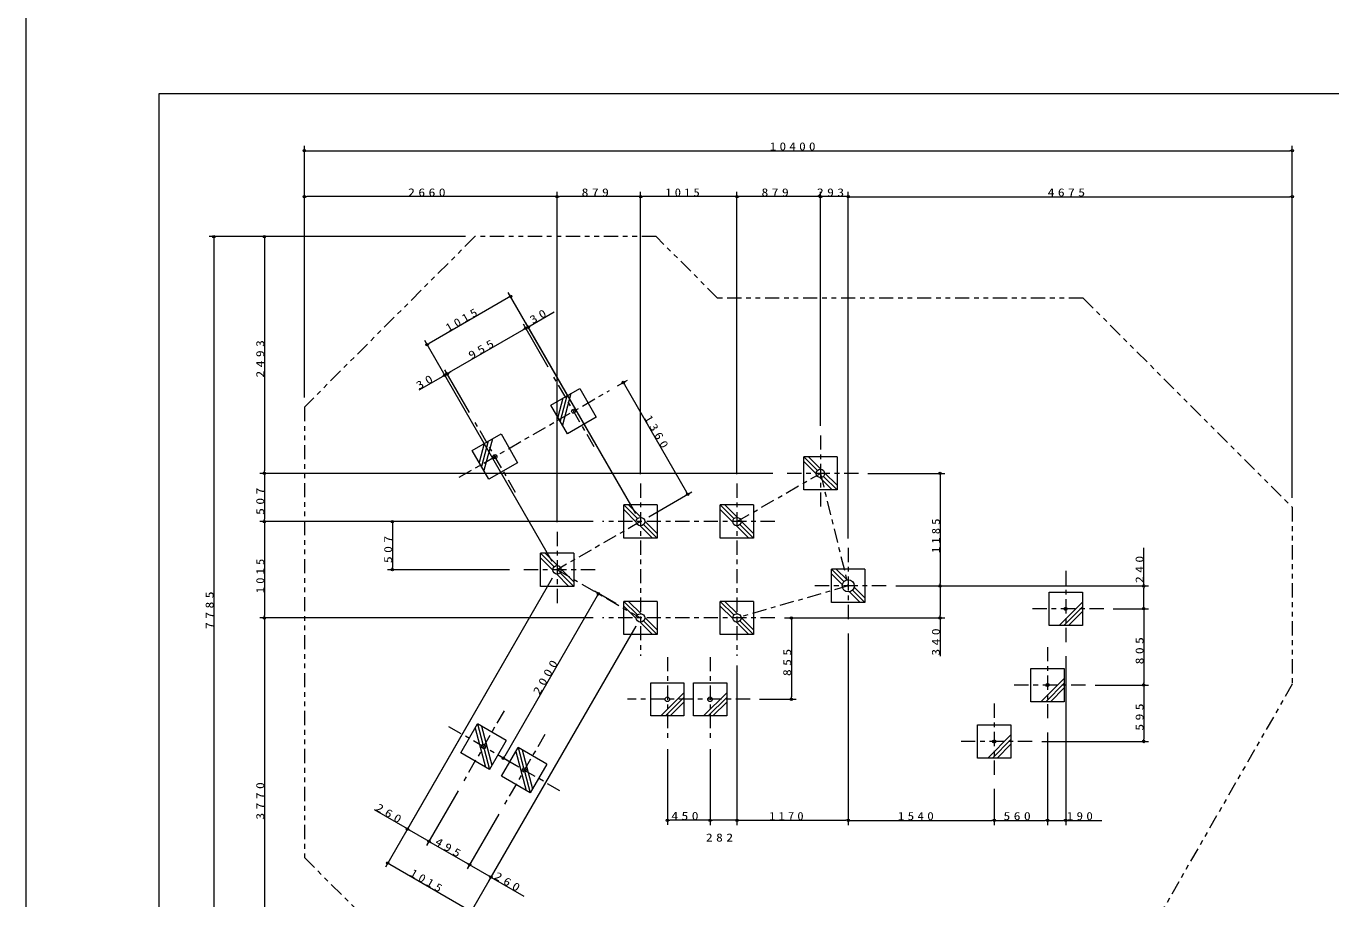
# Model space of a CAD drawing. Units: millimetres on the paper. Extents: x 0 to 420, y -594 to 297.
# Drawn here: x 0 to 274.8, y -486.6 to -302.8 of the extents above; entities that cross this region are included whole.
import ezdxf

# ---------------------------------------------------------------- set-up
doc = ezdxf.new("R2010")
doc.units = ezdxf.units.MM
doc.linetypes.add('USER2', pattern=[6, 3, -1, 1, -1])
doc.linetypes.add('USER3', pattern=[8, 3, -1, 1, -1, 1, -1])
for name, color, linetype, lineweight in [('0_2', 7, 'Continuous', 13), ('2D', 7, 'Continuous', 13), ('2D_DIMENSION', 7, 'Continuous', 13), ('2D_OUTLINE', 7, 'USER3', 13), ('FMT', 7, 'Continuous', 13), ('FOOTING', 7, 'Continuous', 13), ('FOOTING_C', 7, 'USER2', 13), ('FOOTING_H', 7, 'Continuous', 13)]:
    doc.layers.add(name, color=color, linetype=linetype, lineweight=lineweight)
doc.styles.add('ＭＳ ゴシック', font='')
doc.styles.get('ＭＳ ゴシック').set_extended_font_data('MS Gothic')

msp = doc.modelspace()

# ---------------------------------------------------------------- linework, layer by layer
at = {"layer": '0_2'}
for p, q in [((58.625, -329.057), (59.125, -329.057)), ((266.66, -329.057), (266.16, -329.057)), ((58.625, -338.737), (59.125, -338.737)), ((111.82, -338.737), (111.32, -338.737)), ((111.82, -338.737), (112.32, -338.737)), ((129.4, -338.737), (128.9, -338.737)), ((129.4, -338.737), (129.9, -338.737)), ((149.7, -338.737), (149.2, -338.737)), ((149.7, -338.737), (150.2, -338.737)), ((167.28, -338.737), (166.78, -338.737)), ((167.28, -338.737), (167.78, -338.737)), ((173.143, -338.737), (172.643, -338.737)), ((173.143, -338.741), (173.643, -338.741)), ((266.66, -338.741), (266.16, -338.741)), ((39.536, -347.137), (39.536, -347.637)), ((50.195, -347.137), (50.195, -347.637)), ((102.037, -359.749), (101.604, -359.999)), ((105.237, -366.469), (104.803, -366.719)), ((105.238, -366.472), (104.805, -366.722)), ((105.747, -366.175), (106.18, -365.925)), ((84.457, -369.899), (84.89, -369.649)), ((88.17, -376.33), (87.737, -376.58)), ((88.679, -376.032), (89.112, -375.782)), ((88.681, -376.034), (89.114, -375.784)), ((125.764, -377.864), (126.014, -378.297)), ((50.195, -396.994), (50.195, -396.494)), ((50.195, -396.994), (50.195, -397.494)), ((192.495, -396.994), (192.495, -397.494)), ((139.352, -401.398), (139.102, -400.965)), ((50.195, -407.143), (50.195, -406.643)), ((50.195, -407.143), (50.195, -407.643)), ((77.138, -407.143), (77.138, -407.643)), ((77.138, -417.293), (77.138, -416.793)), ((192.495, -420.678), (192.495, -420.178)), ((120.54, -422.328), (120.29, -422.761)), ((192.495, -420.678), (192.495, -421.178)), ((235.389, -420.678), (235.389, -421.178)), ((235.389, -425.509), (235.389, -425.009)), ((235.389, -425.509), (235.389, -426.009)), ((50.195, -427.443), (50.195, -426.943)), ((50.195, -427.443), (50.195, -427.943)), ((161.17, -427.443), (161.17, -427.943)), ((192.495, -427.443), (192.495, -426.943)), ((235.389, -441.567), (235.389, -441.067)), ((235.389, -441.567), (235.389, -442.067)), ((161.17, -444.563), (161.17, -444.063)), ((235.389, -453.445), (235.389, -452.945)), ((100.54, -456.969), (100.79, -456.536)), ((80.322, -471.849), (80.755, -472.099)), ((135.05, -470.022), (135.55, -470.022)), ((144.05, -470.022), (143.55, -470.022)), ((144.05, -470.037), (144.55, -470.037)), ((149.7, -470.037), (149.2, -470.037)), ((149.7, -470.037), (150.2, -470.037)), ((173.143, -470.037), (172.643, -470.037)), ((173.143, -470.047), (173.643, -470.047)), ((203.896, -470.047), (203.396, -470.047)), ((203.896, -470.047), (204.396, -470.047)), ((215.123, -470.047), (214.623, -470.047)), ((215.123, -470.047), (215.623, -470.047)), ((218.95, -470.047), (218.45, -470.047)), ((84.825, -474.449), (84.392, -474.199)), ((84.825, -474.449), (85.258, -474.699)), ((76.161, -479.057), (76.594, -479.307)), ((93.399, -479.399), (92.966, -479.149)), ((93.399, -479.399), (93.832, -479.649)), ((97.902, -481.999), (97.469, -481.749))]:
    msp.add_line(p, q, dxfattribs=at)
msp.add_lwpolyline([(0, -297), (420, -297), (420, -594), (0, -594)], close=True, dxfattribs=at)
for centre in [(58.625, -329.057), (266.66, -329.057), (58.625, -338.737), (111.82, -338.737), (111.82, -338.737), (129.4, -338.737), (129.4, -338.737), (149.7, -338.737), (149.7, -338.737), (167.28, -338.737), (167.28, -338.737), (173.143, -338.737), (173.143, -338.741), (266.66, -338.741), (39.536, -347.137), (50.195, -347.137), (102.037, -359.749), (105.237, -366.469), (105.238, -366.472), (105.747, -366.175), (84.457, -369.899), (88.17, -376.33), (88.679, -376.032), (88.681, -376.034), (125.764, -377.864), (50.195, -396.994), (50.195, -396.994), (192.495, -396.994), (139.352, -401.398), (50.195, -407.143), (50.195, -407.143), (77.138, -407.143), (77.138, -417.293), (192.495, -420.678), (192.495, -420.678), (235.389, -420.678), (120.54, -422.328), (235.389, -425.509), (235.389, -425.509), (50.195, -427.443), (50.195, -427.443), (161.17, -427.443), (192.495, -427.443), (235.389, -441.567), (235.389, -441.567), (161.17, -444.563), (235.389, -453.445), (100.54, -456.969), (135.05, -470.022), (144.05, -470.022), (144.05, -470.037), (149.7, -470.037), (149.7, -470.037), (173.143, -470.037), (173.143, -470.047), (203.896, -470.047), (203.896, -470.047), (215.123, -470.047), (215.123, -470.047), (218.95, -470.047), (80.322, -471.849), (84.825, -474.449), (84.825, -474.449), (76.161, -479.057), (93.399, -479.399), (93.399, -479.399), (97.902, -481.999)]:
    msp.add_circle(centre, 0.25, dxfattribs=at)
at = {"layer": '2D'}
msp.add_circle((173.143, -420.678), 1.27, dxfattribs=at)
at = {"layer": '2D_DIMENSION'}
for p, q in [((58.625, -381.026), (58.625, -328.057)), ((59.125, -329.057), (266.16, -329.057)), ((266.66, -402.134), (266.66, -328.057)), ((58.625, -381.026), (58.625, -337.737)), ((111.82, -407.293), (111.82, -337.737)), ((111.82, -407.293), (111.82, -337.737)), ((129.4, -397.143), (129.4, -337.737)), ((129.4, -397.143), (129.4, -337.737)), ((149.7, -397.143), (149.7, -337.737)), ((149.7, -397.143), (149.7, -337.737)), ((167.28, -386.994), (167.28, -337.737)), ((167.28, -386.994), (167.28, -337.737)), ((173.143, -410.678), (173.143, -337.737)), ((173.143, -410.678), (173.143, -337.741)), ((266.66, -402.134), (266.66, -337.741)), ((111.32, -338.737), (59.125, -338.737)), ((128.9, -338.737), (112.32, -338.737)), ((149.2, -338.737), (129.9, -338.737)), ((166.78, -338.737), (150.2, -338.737)), ((172.643, -338.737), (167.78, -338.737)), ((173.643, -338.741), (266.16, -338.741)), ((92.514, -347.137), (38.536, -347.137)), ((39.536, -347.637), (39.536, -502.332)), ((92.514, -347.137), (49.195, -347.137)), ((50.195, -347.637), (50.195, -396.494)), ((128.4, -405.411), (101.537, -358.883)), ((101.604, -359.999), (84.89, -369.649)), ((128.4, -405.411), (105.247, -365.309)), ((106.18, -365.925), (111.225, -363.012)), ((104.805, -366.722), (89.112, -375.782)), ((104.803, -366.719), (104.37, -366.969)), ((109.952, -374.638), (104.737, -365.603)), ((109.952, -374.638), (104.738, -365.605)), ((105.237, -366.469), (105.747, -366.175)), ((110.82, -415.561), (83.957, -369.033)), ((110.82, -415.561), (87.67, -375.464)), ((88.681, -376.034), (88.17, -376.33)), ((93.394, -384.198), (88.179, -375.165)), ((93.394, -384.198), (88.181, -375.168)), ((89.114, -375.784), (89.547, -375.534)), ((87.737, -376.58), (82.693, -379.492)), ((124.569, -378.554), (126.63, -377.364)), ((126.014, -378.297), (139.102, -400.965)), ((157.28, -396.994), (49.195, -396.994)), ((157.28, -396.994), (49.195, -396.994)), ((50.195, -397.494), (50.195, -406.643)), ((177.28, -396.994), (193.495, -396.994)), ((192.495, -397.494), (192.495, -420.178)), ((131.132, -406.143), (140.218, -400.898)), ((119.4, -407.143), (49.195, -407.143)), ((119.4, -407.143), (49.195, -407.143)), ((50.195, -407.643), (50.195, -426.943)), ((119.4, -407.143), (76.138, -407.143)), ((77.138, -407.643), (77.138, -416.793)), ((235.389, -420.678), (235.389, -412.664)), ((101.82, -417.293), (76.138, -417.293)), ((110.82, -419.025), (75.661, -479.923)), ((110.82, -419.025), (79.822, -472.715)), ((120.29, -422.761), (100.79, -456.536)), ((124.168, -424.422), (119.674, -421.828)), ((183.143, -420.678), (193.495, -420.678)), ((183.143, -420.678), (193.495, -420.678)), ((183.143, -420.678), (236.389, -420.678)), ((192.495, -421.178), (192.495, -426.943)), ((235.389, -425.009), (235.389, -421.178)), ((228.95, -425.509), (236.389, -425.509)), ((228.95, -425.509), (236.389, -425.509)), ((119.4, -427.443), (49.195, -427.443)), ((119.4, -427.443), (49.195, -427.443)), ((50.195, -427.943), (50.195, -502.332)), ((159.7, -427.443), (162.17, -427.443)), ((159.7, -427.443), (193.495, -427.443)), ((161.17, -427.943), (161.17, -444.063)), ((192.495, -427.443), (192.495, -435.457)), ((235.389, -426.009), (235.389, -441.067)), ((128.4, -429.175), (93.241, -490.073)), ((128.4, -429.175), (97.402, -482.865)), ((173.143, -430.678), (173.143, -471.037)), ((173.143, -430.678), (173.143, -471.047)), ((218.95, -435.509), (218.95, -471.047)), ((149.7, -437.443), (149.7, -471.037)), ((149.7, -437.443), (149.7, -471.037)), ((225.123, -441.567), (236.389, -441.567)), ((225.123, -441.567), (236.389, -441.567)), ((235.389, -442.067), (235.389, -452.945)), ((154.46, -444.563), (162.17, -444.563)), ((215.123, -451.567), (215.123, -471.047)), ((215.123, -451.567), (215.123, -471.047)), ((135.05, -455.063), (135.05, -471.022)), ((144.05, -455.063), (144.05, -471.022)), ((144.05, -455.063), (144.05, -471.037)), ((213.896, -453.445), (236.389, -453.445)), ((103.165, -458.484), (99.674, -456.469)), ((90.973, -463.801), (84.325, -475.315)), ((90.973, -463.801), (84.325, -475.315)), ((203.896, -463.445), (203.896, -471.047)), ((203.896, -463.445), (203.896, -471.047)), ((80.322, -471.849), (73.381, -467.842)), ((99.547, -468.751), (92.899, -480.265)), ((99.547, -468.751), (92.899, -480.265)), ((84.392, -474.199), (80.755, -472.099)), ((143.55, -470.022), (135.55, -470.022)), ((149.2, -470.037), (144.55, -470.037)), ((150.2, -470.037), (172.643, -470.037)), ((173.643, -470.047), (203.396, -470.047)), ((204.396, -470.047), (214.623, -470.047)), ((215.623, -470.047), (218.45, -470.047)), ((218.95, -470.047), (226.526, -470.047)), ((85.258, -474.699), (92.966, -479.149)), ((76.594, -479.307), (93.308, -488.957)), ((93.832, -479.649), (97.469, -481.749)), ((97.902, -481.999), (104.843, -486.006))]:
    msp.add_line(p, q, dxfattribs=at)
at = {"layer": '2D_OUTLINE'}
for p, q in [((94.514, -347.137), (58.625, -383.026)), ((132.672, -347.137), (94.514, -347.137)), ((145.64, -360.105), (132.672, -347.137)), ((222.631, -360.105), (145.64, -360.105)), ((222.631, -360.105), (266.66, -404.134)), ((58.625, -383.026), (58.625, -477.88)), ((266.66, -404.134), (266.66, -441.353)), ((266.66, -441.353), (231.38, -502.832)), ((58.625, -477.88), (83.146, -502.401))]:
    msp.add_line(p, q, dxfattribs=at)
at = {"layer": 'FMT'}
for p, q in [((28, -317), (403, -317)), ((28, -574), (28, -317))]:
    msp.add_line(p, q, dxfattribs=at)
at = {"layer": 'FOOTING'}
for p, q in [((110.521, -382.623), (116.584, -379.123)), ((116.584, -379.123), (120.084, -385.185)), ((114.021, -388.685), (110.521, -382.623)), ((120.084, -385.185), (114.021, -388.685)), ((93.963, -392.183), (100.025, -388.683)), ((100.025, -388.683), (103.525, -394.745)), ((97.463, -398.245), (93.963, -392.183)), ((103.525, -394.745), (97.463, -398.245)), ((163.78, -400.494), (163.78, -393.494)), ((170.78, -393.494), (163.78, -393.494)), ((170.78, -393.494), (170.78, -400.494)), ((170.78, -400.494), (163.78, -400.494)), ((125.9, -410.643), (125.9, -403.643)), ((132.9, -403.643), (125.9, -403.643)), ((132.9, -403.643), (132.9, -410.643)), ((146.2, -410.643), (146.2, -403.643)), ((153.2, -403.643), (146.2, -403.643)), ((153.2, -403.643), (153.2, -410.643)), ((132.9, -410.643), (125.9, -410.643)), ((153.2, -410.643), (146.2, -410.643)), ((108.32, -420.793), (108.32, -413.793)), ((115.32, -413.793), (108.32, -413.793)), ((115.32, -413.793), (115.32, -420.793)), ((169.643, -424.178), (169.643, -417.178)), ((176.643, -417.178), (169.643, -417.178)), ((176.643, -417.178), (176.643, -424.178)), ((115.32, -420.793), (108.32, -420.793)), ((215.45, -429.009), (215.45, -422.009)), ((215.45, -422.009), (222.45, -422.009)), ((222.45, -422.009), (222.45, -429.009)), ((125.9, -430.943), (125.9, -423.943)), ((132.9, -423.943), (125.9, -423.943)), ((132.9, -423.943), (132.9, -430.943)), ((146.2, -430.943), (146.2, -423.943)), ((153.2, -423.943), (146.2, -423.943)), ((153.2, -423.943), (153.2, -430.943)), ((176.643, -424.178), (169.643, -424.178)), ((132.9, -430.943), (125.9, -430.943)), ((153.2, -430.943), (146.2, -430.943)), ((222.45, -429.009), (215.45, -429.009)), ((211.623, -445.067), (211.623, -438.067)), ((211.623, -438.067), (218.623, -438.067)), ((218.623, -438.067), (218.623, -445.067)), ((131.55, -448.063), (131.55, -441.063)), ((131.55, -441.063), (138.55, -441.063)), ((138.55, -441.063), (138.55, -448.063)), ((140.55, -448.063), (140.55, -441.063)), ((140.55, -441.063), (147.55, -441.063)), ((147.55, -441.063), (147.55, -448.063)), ((218.623, -445.067), (211.623, -445.067)), ((91.542, -455.815), (95.042, -449.753)), ((101.104, -453.253), (95.042, -449.753)), ((138.55, -448.063), (131.55, -448.063)), ((147.55, -448.063), (140.55, -448.063)), ((200.396, -456.945), (200.396, -449.945)), ((200.396, -449.945), (207.396, -449.945)), ((207.396, -449.945), (207.396, -456.945)), ((101.104, -453.253), (97.604, -459.315)), ((97.604, -459.315), (91.542, -455.815)), ((95.804, -454.673), (96.184, -454.015)), ((96.462, -455.053), (95.804, -454.673)), ((96.842, -454.395), (96.184, -454.015)), ((96.842, -454.395), (96.462, -455.053)), ((100.116, -460.765), (103.616, -454.703)), ((109.678, -458.203), (103.616, -454.703)), ((109.678, -458.203), (106.178, -464.265)), ((207.396, -456.945), (200.396, -456.945)), ((106.178, -464.265), (100.116, -460.765)), ((104.378, -459.623), (104.758, -458.965)), ((105.036, -460.003), (104.378, -459.623)), ((105.416, -459.345), (104.758, -458.965)), ((105.416, -459.345), (105.036, -460.003))]:
    msp.add_line(p, q, dxfattribs=at)
for centre, radius in [((115.302, -383.904), 0.422), ((98.744, -393.464), 0.422), ((167.28, -396.994), 0.89), ((167.28, -396.994), 0.89), ((129.4, -407.143), 0.89), ((149.7, -407.143), 0.89), ((149.7, -407.143), 0.89), ((111.82, -417.293), 0.89), ((218.95, -425.509), 0.335), ((129.4, -427.443), 0.89), ((149.7, -427.443), 0.89), ((215.123, -441.567), 0.335), ((135.05, -444.563), 0.486), ((144.05, -444.563), 0.486), ((203.896, -453.445), 0.335)]:
    msp.add_circle(centre, radius, dxfattribs=at)
at = {"layer": 'FOOTING_C'}
for p, q in [((119.652, -391.438), (110.952, -376.37)), ((91.21, -397.814), (122.837, -379.554)), ((103.094, -400.998), (94.394, -385.93)), ((167.28, -388.994), (167.28, -404.994)), ((149.7, -407.143), (167.28, -396.994)), ((175.28, -396.994), (159.28, -396.994)), ((167.28, -396.994), (173.143, -420.678)), ((129.4, -399.143), (129.4, -435.443)), ((149.7, -399.143), (149.7, -435.443)), ((129.4, -407.143), (111.82, -417.293)), ((111.82, -409.293), (111.82, -425.293)), ((157.7, -407.143), (121.4, -407.143)), ((173.143, -412.678), (173.143, -428.678)), ((119.82, -417.293), (103.82, -417.293)), ((111.82, -417.293), (129.4, -427.443)), ((218.95, -417.509), (218.95, -433.509)), ((173.143, -420.678), (149.7, -427.443)), ((181.143, -420.678), (165.143, -420.678)), ((226.95, -425.509), (210.95, -425.509)), ((157.7, -427.443), (121.4, -427.443)), ((215.123, -433.567), (215.123, -449.567)), ((135.05, -435.663), (135.05, -453.063)), ((144.05, -435.663), (144.05, -453.063)), ((223.123, -441.567), (207.123, -441.567)), ((152.46, -444.563), (126.64, -444.563)), ((100.673, -447), (91.973, -462.069)), ((203.896, -445.445), (203.896, -461.445)), ((112.431, -463.834), (88.789, -450.184)), ((109.247, -451.95), (100.547, -467.019)), ((211.896, -453.445), (195.896, -453.445))]:
    msp.add_line(p, q, dxfattribs=at)
at = {"layer": 'FOOTING_H'}
for p, q in [((113.035, -381.172), (111.972, -385.136)), ((113.892, -380.677), (112.467, -385.993)), ((114.749, -380.182), (112.962, -386.851)), ((98.191, -389.742), (96.404, -396.411)), ((96.476, -390.732), (95.414, -394.696)), ((97.333, -390.237), (95.909, -395.553)), ((163.78, -393.494), (166.65, -396.364)), ((163.78, -394.484), (166.396, -397.1)), ((164.77, -393.494), (167.386, -396.11)), ((167.173, -397.877), (169.79, -400.494)), ((167.909, -397.623), (170.78, -400.494)), ((168.163, -396.887), (170.78, -399.504)), ((125.9, -403.643), (128.771, -406.514)), ((126.89, -403.643), (129.506, -406.26)), ((146.2, -403.643), (149.07, -406.514)), ((147.19, -403.643), (149.806, -406.26)), ((125.9, -404.633), (128.516, -407.25)), ((146.2, -404.633), (148.816, -407.25)), ((129.294, -408.027), (131.91, -410.643)), ((130.029, -407.773), (132.9, -410.643)), ((130.284, -407.037), (132.9, -409.653)), ((149.593, -408.027), (152.21, -410.643)), ((150.329, -407.773), (153.2, -410.643)), ((150.583, -407.037), (153.2, -409.653)), ((108.32, -413.793), (111.19, -416.664)), ((108.32, -414.783), (110.936, -417.4)), ((109.31, -413.793), (111.926, -416.41)), ((112.703, -417.187), (115.32, -419.803)), ((169.643, -417.178), (172.245, -419.78)), ((170.633, -417.178), (172.889, -419.434)), ((111.713, -418.177), (114.33, -420.793)), ((112.449, -417.923), (115.32, -420.793)), ((169.643, -418.168), (171.899, -420.424)), ((173.397, -421.922), (175.653, -424.178)), ((174.041, -421.576), (176.643, -424.178)), ((174.387, -420.932), (176.643, -423.188)), ((125.9, -423.943), (128.771, -426.814)), ((125.9, -424.933), (128.516, -427.549)), ((126.89, -423.943), (129.506, -426.559)), ((146.2, -423.943), (149.07, -426.814)), ((146.2, -424.933), (148.816, -427.549)), ((147.19, -423.943), (149.806, -426.559)), ((217.568, -429.009), (222.45, -424.127)), ((218.558, -429.009), (222.45, -425.117)), ((129.294, -428.327), (131.91, -430.943)), ((130.029, -428.072), (132.9, -430.943)), ((130.284, -427.337), (132.9, -429.953)), ((149.593, -428.327), (152.21, -430.943)), ((150.329, -428.072), (153.2, -430.943)), ((150.583, -427.337), (153.2, -429.953)), ((219.548, -429.009), (222.45, -426.107)), ((213.741, -445.067), (218.623, -440.185)), ((214.731, -445.067), (218.623, -441.175)), ((215.721, -445.067), (218.623, -442.165)), ((133.668, -448.063), (138.55, -443.181)), ((134.658, -448.063), (138.55, -444.171)), ((135.648, -448.063), (138.55, -445.161)), ((142.668, -448.063), (147.55, -443.181)), ((143.658, -448.063), (147.55, -444.171)), ((144.648, -448.063), (147.55, -445.161)), ((94.547, -450.611), (96.747, -458.82)), ((95.042, -449.753), (96.184, -454.015)), ((95.899, -450.248), (98.099, -458.458)), ((202.514, -456.945), (207.396, -452.063)), ((203.504, -456.945), (207.396, -453.053)), ((96.462, -455.053), (97.604, -459.315)), ((103.121, -455.561), (105.321, -463.77)), ((103.616, -454.703), (104.758, -458.965)), ((104.473, -455.198), (106.673, -463.408)), ((204.494, -456.945), (207.396, -454.043)), ((105.036, -460.003), (106.178, -464.265))]:
    msp.add_line(p, q, dxfattribs=at)

# ---------------------------------------------------------------- texts
at = {"layer": '2D_DIMENSION', "char_height": 1.686, "attachment_point": 7, "style": 'ＭＳ ゴシック'}
for s, insert in [('\\T1.5;\\W1.2;10400', (156.618, -329.024)), ('\\T1.5;\\W1.25;2660', (80.458, -338.704)), ('\\T1.5;\\W1.25;879', (116.996, -338.704)), ('\\T1.5;\\W1.15;1015', (134.621, -338.704)), ('\\T1.5;\\W1.25;879', (154.875, -338.704)), ('\\T1.5;\\W1.25;293', (166.542, -338.704)), ('\\T1.5;\\W1.25;4675', (215.137, -338.707)), ('\\T1.5;\\W1.25;450', (135.881, -469.989)), ('\\T1.5;\\W1.15;1170', (156.493, -470.003)), ('\\T1.5;\\W1.2;1540', (183.591, -470.014)), ('\\T1.5;\\W1.25;560', (205.841, -470.014)), ('\\T1.5;\\W1.2;190', (219.155, -470.014)), ('\\T1.5;\\W1.25;282', (143.16, -474.538))]:
    msp.add_mtext(s, dxfattribs=dict(at, insert=insert))
for s, insert, rotation in [('\\T1.5;\\W1.15;1015', (88.962, -367.259), 30), ('\\T1.5;\\W1.25;30', (106.674, -365.601), 30), ('\\T1.5;\\W1.25;2493', (50.161, -376.83), 90), ('\\T1.5;\\W1.25;955', (93.764, -373.057), 30), ('\\T1.5;\\W1.25;30', (82.753, -379.419), 30), ('\\T1.5;\\W1.2;1360', (130.122, -385.346), 300), ('\\T1.5;\\W1.25;507', (50.161, -405.738), 90), ('\\T1.5;\\W1.15;1185', (192.461, -413.764), 90), ('\\T1.5;\\W1.25;507', (77.105, -415.887), 90), ('\\T1.5;\\W1.25;240', (235.356, -420.09), 90), ('\\T1.5;\\W1.15;1015', (50.161, -422.222), 90), ('\\T1.5;\\W1.25;7785', (39.503, -429.749), 90), ('\\T1.5;\\W1.25;340', (192.461, -435.369), 90), ('\\T1.5;\\W1.25;855', (161.137, -439.672), 90), ('\\T1.5;\\W1.25;805', (235.356, -437.207), 90), ('\\T1.5;\\W1.25;2000', (108.129, -443.758), 60), ('\\T1.5;\\W1.25;595', (235.356, -451.175), 90), ('\\T1.5;\\W1.25;3770', (50.161, -469.902), 90), ('\\T1.5;\\W1.25;260', (73.474, -467.857), 330), ('\\T1.5;\\W1.25;495', (85.951, -475.061), 330), ('\\T1.5;\\W1.15;1015', (80.699, -481.639), 330), ('\\T1.5;\\W1.25;260', (98.428, -482.264), 330)]:
    msp.add_mtext(s, dxfattribs=dict(at, insert=insert, rotation=rotation))

doc.saveas('drawing.dxf')
